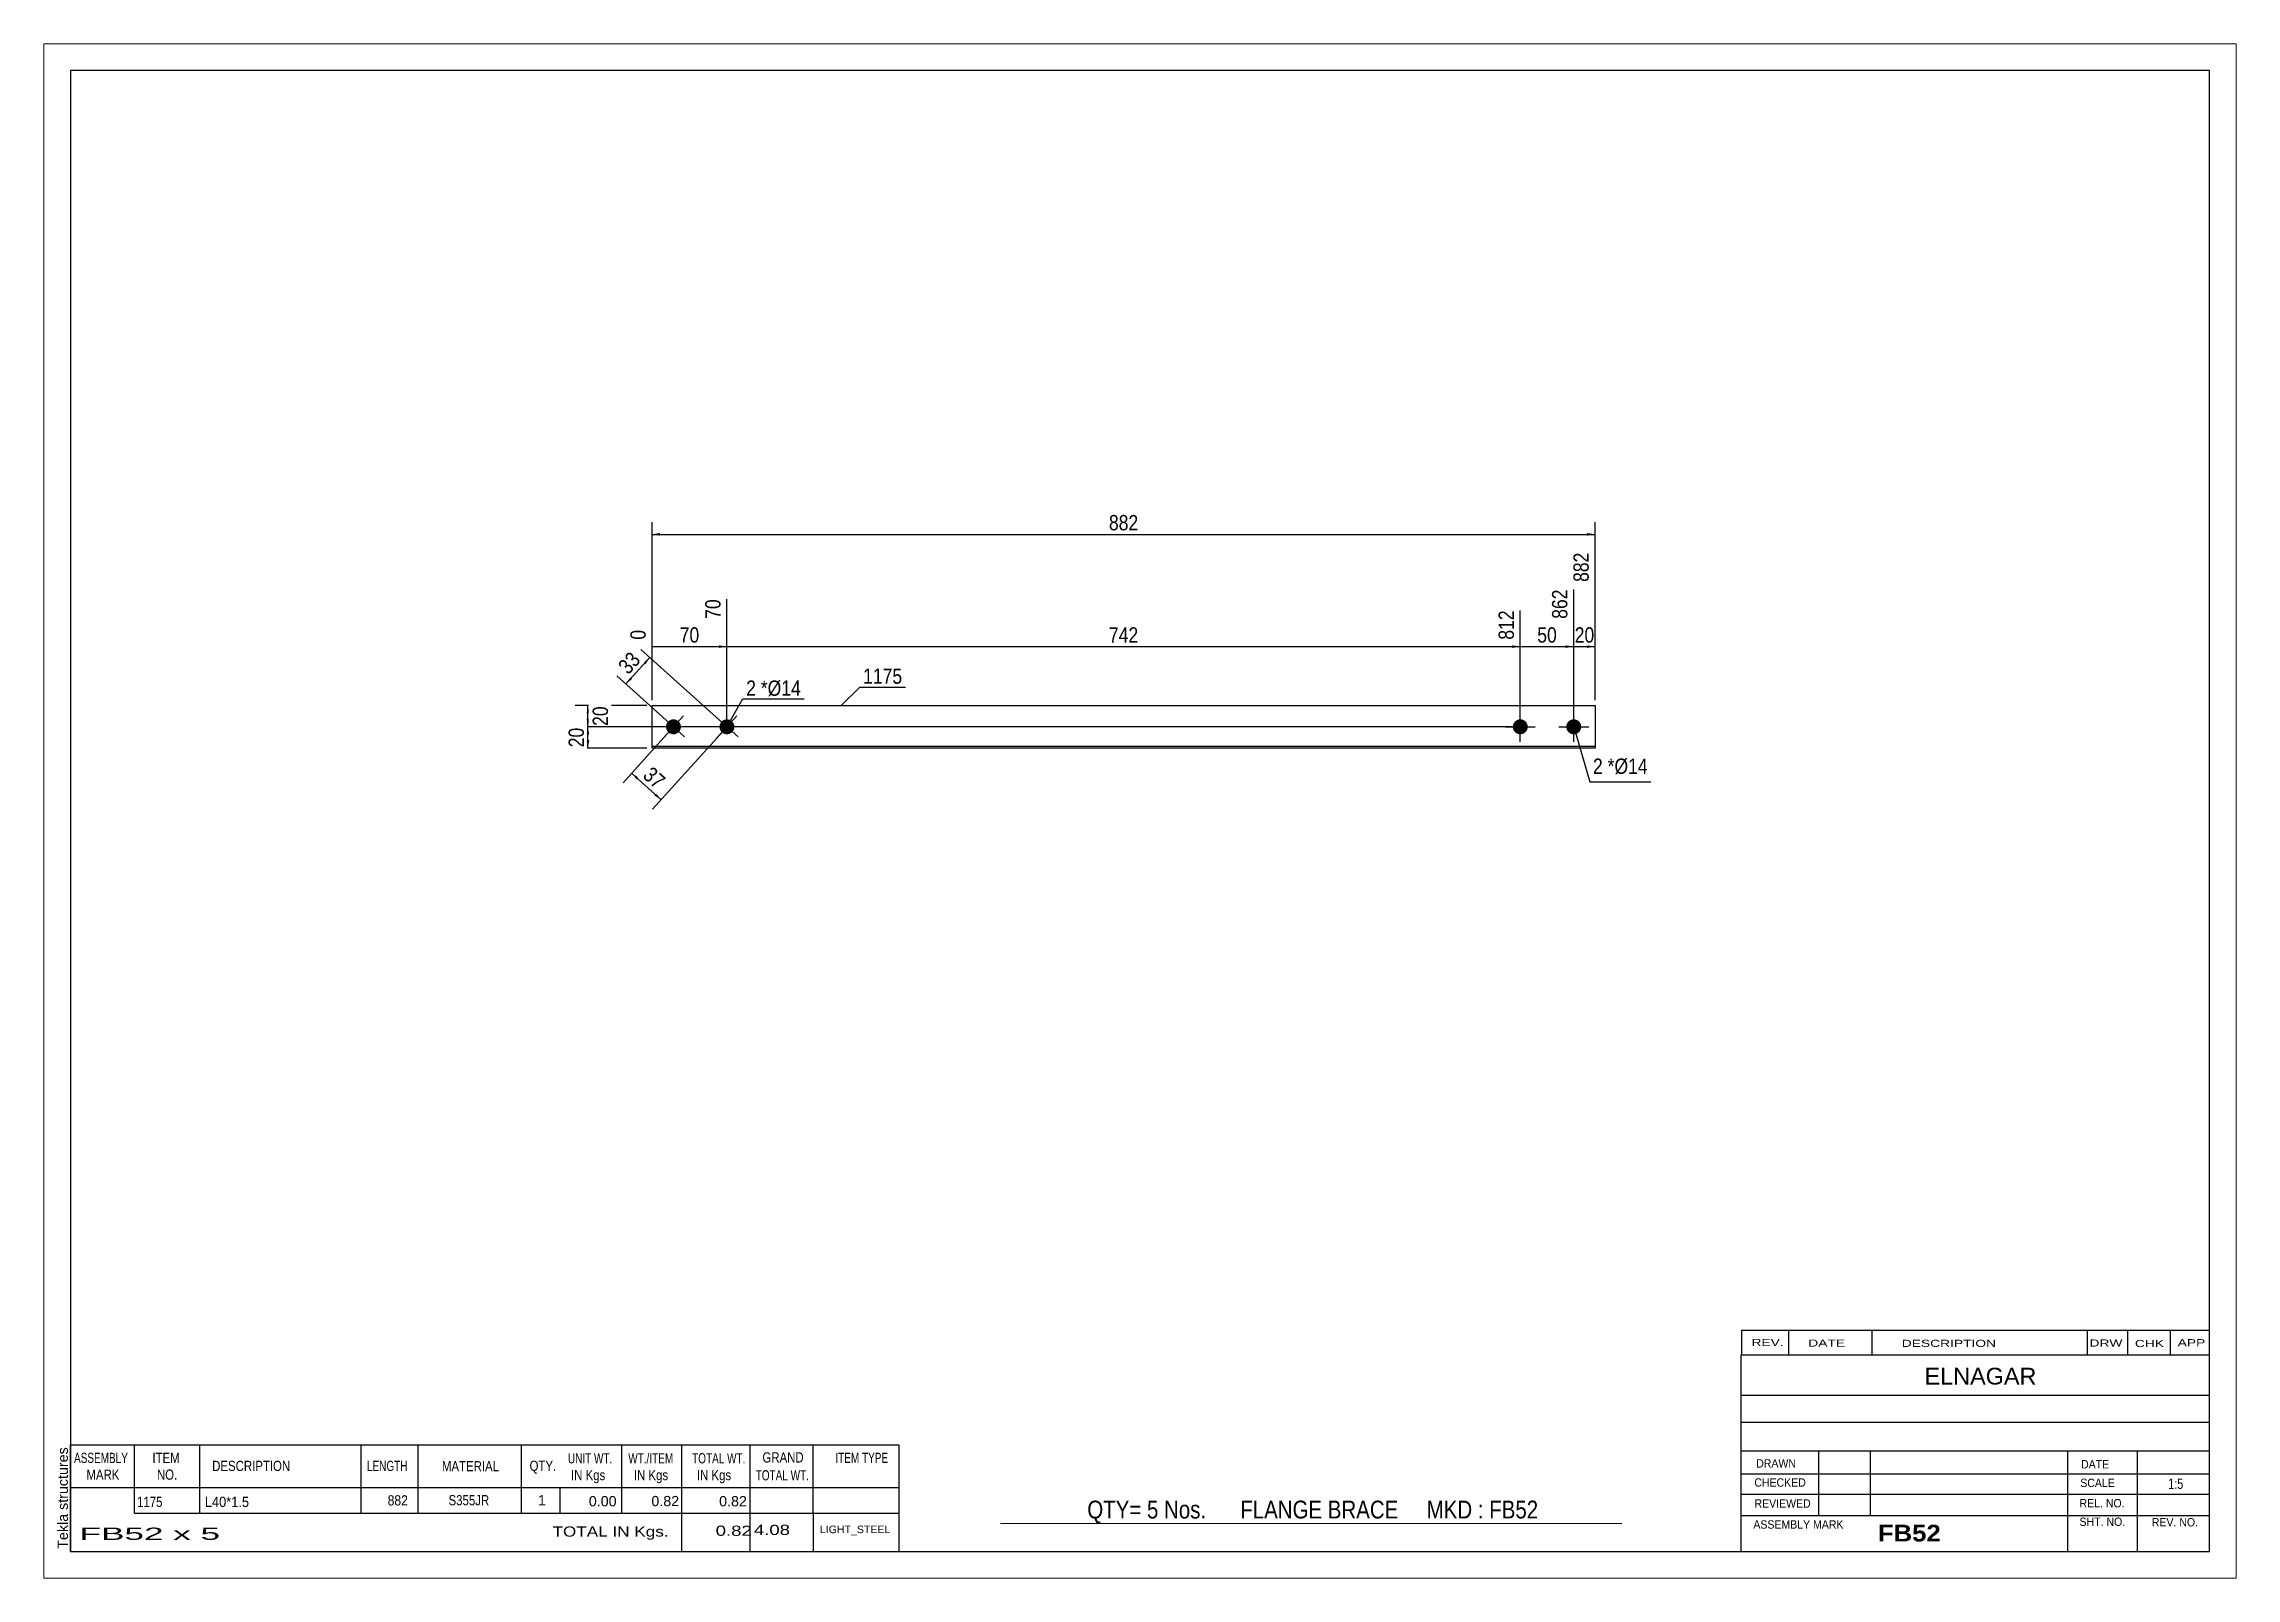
# Paper-space layout 'Layout1' of a CAD drawing. Header units: millimetres. Extents: x 0 to 410, y 0 to 287.
# The model-space entities are those that its viewports show. They can reach past a viewport. Long polylines and large blocks are cut down to what shows.
import ezdxf

# ---------------------------------------------------------------- set-up
doc = ezdxf.new("R2010")
doc.units = ezdxf.units.MM
doc.layers.add('Viewport layer', color=7, linetype='Continuous', plot=False)
doc.styles.add('Arial', font='ARIAL.TTF', dxfattribs={"height": 0.2})
doc.styles.add('Arial Bold', font='ARIALBD.TTF', dxfattribs={"height": 0.2})
doc.styles.add('Arial Narrow', font='ARIALN.TTF', dxfattribs={"height": 0.2})

# ---------------------------------------------------------------- blocks, each defined once
blk = doc.blocks.new('Unknown-627390694-1545')
at = {"color": 5, "linetype": 'Continuous'}
for p, q in [((405, 282), (5, 282)), ((5, 282), (5, 5)), ((405, 5), (405, 282)), ((5, 5), (405, 5))]:
    blk.add_line(p, q, dxfattribs=at)
at = {"color": 174, "linetype": 'Continuous', "style": 'Arial'}
blk.add_text('Tekla structures', height=1.9102, rotation=90, dxfattribs=at).set_placement((4.5, 5.5))
blk = doc.blocks.new('Part-627390694-1227 - 1212')
at = {"color": 2, "linetype": 'Continuous'}
for p, q in [((113.75, 155.25), (113.75, 163.25)), ((113.75, 163.25), (290.12, 163.25)), ((290.12, 163.25), (290.12, 155.25)), ((290.12, 155.55), (113.75, 155.55)), ((290.12, 155.25), (113.75, 155.25))]:
    blk.add_line(p, q, dxfattribs=at)
blk = doc.blocks.new('Bolt-627390694-1228 - 1212')
at = {"linetype": 'Continuous'}
for points in [[(276.12, 160.65, -1), (276.12, 157.85, -1)], [(286.12, 160.65, -1), (286.12, 157.85, -1)]]:
    blk.add_hatch(color=3, dxfattribs=at).paths.add_polyline_path(points)
at = {"color": 3, "linetype": 'Continuous'}
for p, q in [((276.12, 156.45), (276.12, 162.05)), ((286.12, 156.45), (286.12, 162.05)), ((273.32, 159.25), (278.92, 159.25)), ((283.32, 159.25), (288.92, 159.25))]:
    blk.add_line(p, q, dxfattribs=at)
blk = doc.blocks.new('Bolt-627390694-1229 - 1212')
at = {"linetype": 'Continuous'}
blk.add_hatch(color=3, dxfattribs=at).paths.add_polyline_path([(126.71, 160.19, -1), (128.79, 158.31, -1)])
at = {"color": 3, "linetype": 'Continuous'}
for p, q in [((129.83, 157.38), (125.67, 161.12)), ((125.88, 157.17), (129.62, 161.33))]:
    blk.add_line(p, q, dxfattribs=at)
blk = doc.blocks.new('Bolt-627390694-1230 - 1212')
at = {"linetype": 'Continuous'}
blk.add_hatch(color=3, dxfattribs=at).paths.add_polyline_path([(116.71, 160.19, -1), (118.79, 158.31, -1)])
at = {"color": 3, "linetype": 'Continuous'}
for p, q in [((119.83, 157.38), (115.67, 161.12)), ((115.88, 157.17), (119.62, 161.33))]:
    blk.add_line(p, q, dxfattribs=at)
blk = doc.blocks.new('StraightDimension-627390694-1236 - 1212')
at = {"linetype": 'Continuous'}
blk.add_hatch(color=7, dxfattribs=at).paths.add_polyline_path([(288.62, 174.5), (290.12, 174.25), (288.62, 174)])
at = {"color": 7, "linetype": 'Continuous'}
for p, q in [((290.12, 164.25), (290.12, 191.83)), ((286.12, 160.25), (286.12, 184.93)), ((286.12, 174.25), (290.12, 174.25))]:
    blk.add_line(p, q, dxfattribs=at)
at = {"color": 0, "linetype": 'Continuous'}
blk.add_wipeout([(289.52, 192.43), (285.32, 192.43), (285.32, 185.75), (289.52, 185.75)], dxfattribs=at)
at = {"color": 0}
blk.add_wipeout([(290.55, 174.4), (290.55, 178.6), (285.7, 178.6), (285.7, 174.4)], dxfattribs=at)
at = {"color": 3, "linetype": 'Continuous', "style": 'Arial Narrow'}
blk.add_text('882', height=2.863, rotation=90.0002, dxfattribs=at).set_placement((288.92, 186.35))
at = {"color": 3, "style": 'Arial Narrow'}
blk.add_text('20', height=2.863, dxfattribs=at).set_placement((286.3, 175))
blk = doc.blocks.new('StraightDimension-627390694-1237 - 1212')
at = {"linetype": 'Continuous'}
blk.add_hatch(color=7, dxfattribs=at).paths.add_polyline_path([(284.62, 174.5), (286.12, 174.25), (284.62, 174)])
at = {"color": 7, "linetype": 'Continuous'}
for p, q in [((286.12, 160.25), (286.12, 184.93)), ((276.12, 160.25), (276.12, 181.03)), ((276.12, 174.25), (286.12, 174.25))]:
    blk.add_line(p, q, dxfattribs=at)
at = {"color": 0}
blk.add_wipeout([(283.55, 174.4), (283.55, 178.6), (278.7, 178.6), (278.7, 174.4)], dxfattribs=at)
at = {"color": 0, "linetype": 'Continuous'}
blk.add_wipeout([(285.52, 185.53), (281.32, 185.53), (281.32, 178.85), (285.52, 178.85)], dxfattribs=at)
at = {"color": 3, "linetype": 'Continuous', "style": 'Arial Narrow'}
blk.add_text('862', height=2.863, rotation=90.0002, dxfattribs=at).set_placement((284.92, 179.45))
at = {"color": 3, "style": 'Arial Narrow'}
blk.add_text('50', height=2.863, dxfattribs=at).set_placement((279.3, 175))
blk = doc.blocks.new('StraightDimension-627390694-1238 - 1212')
at = {"linetype": 'Continuous'}
blk.add_hatch(color=7, dxfattribs=at).paths.add_polyline_path([(274.62, 174.5), (276.12, 174.25), (274.62, 174)])
at = {"color": 7, "linetype": 'Continuous'}
for p, q in [((127.75, 160.25), (127.75, 183.11)), ((276.12, 160.25), (276.12, 181.03)), ((127.75, 174.25), (276.12, 174.25))]:
    blk.add_line(p, q, dxfattribs=at)
at = {"color": 0, "linetype": 'Continuous'}
blk.add_wipeout([(275.52, 181.63), (271.32, 181.63), (271.32, 174.95), (275.52, 174.95)], dxfattribs=at)
at = {"color": 0}
blk.add_wipeout([(205.28, 174.4), (205.28, 178.6), (198.59, 178.6), (198.59, 174.4)], dxfattribs=at)
at = {"color": 3, "linetype": 'Continuous', "style": 'Arial Narrow'}
blk.add_text('812', height=2.863, rotation=90.0002, dxfattribs=at).set_placement((274.92, 175.55))
at = {"color": 3, "style": 'Arial Narrow'}
blk.add_text('742', height=2.863, dxfattribs=at).set_placement((199.19, 175))
blk = doc.blocks.new('StraightDimension-627390694-1239 - 1212')
at = {"linetype": 'Continuous'}
blk.add_hatch(color=7, dxfattribs=at).paths.add_polyline_path([(126.25, 174.5), (127.75, 174.25), (126.25, 174)])
at = {"color": 7, "linetype": 'Continuous'}
for p, q in [((127.75, 160.25), (127.75, 183.11)), ((113.75, 164.25), (113.75, 177.38)), ((113.75, 174.25), (127.75, 174.25))]:
    blk.add_line(p, q, dxfattribs=at)
at = {"color": 0, "linetype": 'Continuous'}
blk.add_wipeout([(113.15, 177.98), (108.95, 177.98), (108.95, 174.95), (113.15, 174.95)], dxfattribs=at)
at = {"color": 0}
blk.add_wipeout([(123.18, 174.4), (123.18, 178.6), (118.32, 178.6), (118.32, 174.4)], dxfattribs=at)
at = {"color": 3, "linetype": 'Continuous', "style": 'Arial Narrow'}
blk.add_text('0', height=2.86, rotation=90.0002, dxfattribs=at).set_placement((112.55, 175.55))
at = {"color": 0, "linetype": 'Continuous'}
blk.add_wipeout([(127.15, 183.71), (122.95, 183.71), (122.95, 178.85), (127.15, 178.85)], dxfattribs=at)
at = {"color": 3, "linetype": 'Continuous', "style": 'Arial Narrow'}
blk.add_text('70', height=2.863, rotation=90.0002, dxfattribs=at).set_placement((126.55, 179.45))
at = {"color": 3, "style": 'Arial Narrow'}
blk.add_text('70', height=2.863, dxfattribs=at).set_placement((118.92, 175))
blk = doc.blocks.new('StraightDimension-627390694-1253 - 1212')
at = {"linetype": 'Continuous'}
for points in [[(115.25, 195), (113.75, 195.25), (115.25, 195.5)], [(288.62, 195.5), (290.12, 195.25), (288.62, 195)]]:
    blk.add_hatch(color=7, dxfattribs=at).paths.add_polyline_path(points)
at = {"color": 7, "linetype": 'Continuous'}
for p, q in [((113.75, 164.25), (113.75, 197.5)), ((290.12, 164.25), (290.12, 197.5)), ((113.75, 195.25), (290.12, 195.25))]:
    blk.add_line(p, q, dxfattribs=at)
at = {"color": 0}
blk.add_wipeout([(205.28, 195.4), (205.28, 199.6), (198.59, 199.6), (198.59, 195.4)], dxfattribs=at)
at = {"color": 3, "style": 'Arial Narrow'}
blk.add_text('882', height=2.863, dxfattribs=at).set_placement((199.19, 196))
blk = doc.blocks.new('StraightDimension-627390694-1257 - 1212')
at = {"linetype": 'Continuous'}
for points in [[(112.14, 171.29), (113.33, 172.24), (112.52, 170.95)], [(110.04, 168.21), (108.85, 167.26), (109.67, 168.54)]]:
    blk.add_hatch(color=7, dxfattribs=at).paths.add_polyline_path(points)
at = {"color": 7, "linetype": 'Continuous'}
for p, q in [((108.85, 167.26), (113.33, 172.24)), ((127.01, 159.92), (111.66, 173.74)), ((117.01, 159.92), (107.18, 168.77))]:
    blk.add_line(p, q, dxfattribs=at)
at = {"color": 0}
blk.add_wipeout([(112.61, 171.65), (109.49, 174.46), (106.24, 170.86), (109.36, 168.05)], dxfattribs=at)
at = {"color": 3, "style": 'Arial Narrow'}
blk.add_text('33', height=2.863, rotation=47.9852, dxfattribs=at).set_placement((109.31, 168.89))
blk = doc.blocks.new('StraightDimension-627390694-1263 - 1212')
at = {"linetype": 'Continuous'}
for points in [[(110.88, 149.38), (109.93, 150.57), (111.22, 149.76)], [(114.51, 146.79), (115.45, 145.6), (114.17, 146.42)]]:
    blk.add_hatch(color=7, dxfattribs=at).paths.add_polyline_path(points)
at = {"color": 7, "linetype": 'Continuous'}
for p, q in [((117.08, 158.51), (108.33, 148.79)), ((127.08, 158.51), (113.85, 143.82)), ((109.93, 150.57), (115.45, 145.6))]:
    blk.add_line(p, q, dxfattribs=at)
at = {"color": 0}
blk.add_wipeout([(114.6, 146.57), (117.41, 149.69), (113.8, 152.94), (110.99, 149.82)], dxfattribs=at)
at = {"color": 3, "style": 'Arial Narrow'}
blk.add_text('37', height=2.863, rotation=-42.015, dxfattribs=at).set_placement((111.84, 149.87))
blk = doc.blocks.new('StraightDimension-627390694-1269 - 1212')
at = {"linetype": 'Continuous'}
for points in [[(101.5, 161.75), (101.75, 163.25), (102, 161.75)], [(102, 160.75), (101.75, 159.25), (101.5, 160.75)]]:
    blk.add_hatch(color=7, dxfattribs=at).paths.add_polyline_path(points)
at = {"color": 7, "linetype": 'Continuous'}
for p, q in [((112.75, 163.25), (99.35, 163.25)), ((101.75, 159.25), (101.75, 163.25)), ((275.12, 159.25), (99.35, 159.25))]:
    blk.add_line(p, q, dxfattribs=at)
at = {"color": 0}
blk.add_wipeout([(106.1, 163.68), (101.9, 163.68), (101.9, 158.82), (106.1, 158.82)], dxfattribs=at)
at = {"color": 3, "style": 'Arial Narrow'}
blk.add_text('20', height=2.863, rotation=90.0002, dxfattribs=at).set_placement((105.5, 159.42))
blk = doc.blocks.new('StraightDimension-627390694-1270 - 1212')
at = {"linetype": 'Continuous'}
for points in [[(101.5, 157.75), (101.75, 159.25), (102, 157.75)], [(102, 156.75), (101.75, 155.25), (101.5, 156.75)]]:
    blk.add_hatch(color=7, dxfattribs=at).paths.add_polyline_path(points)
at = {"color": 7, "linetype": 'Continuous'}
for p, q in [((275.12, 159.25), (99.5, 159.25)), ((101.75, 155.25), (101.75, 159.25)), ((112.75, 155.25), (99.5, 155.25))]:
    blk.add_line(p, q, dxfattribs=at)
at = {"color": 0}
blk.add_wipeout([(101.6, 159.68), (97.4, 159.68), (97.4, 154.82), (101.6, 154.82)], dxfattribs=at)
at = {"color": 3, "style": 'Arial Narrow'}
blk.add_text('20', height=2.863, rotation=90.0002, dxfattribs=at).set_placement((101, 155.42))
blk = doc.blocks.new('CBS_REVISION-627390694-1561')
at = {"color": 7, "linetype": 'Continuous'}
for p, q in [((317.49, 46.38), (404.99, 46.38)), ((317.49, 46.38), (317.49, 41.75)), ((326.29, 46.38), (326.29, 41.75)), ((341.88, 46.38), (341.88, 41.81)), ((382.14, 46.38), (382.14, 41.75)), ((389.68, 46.38), (389.68, 41.75)), ((397.63, 46.38), (397.63, 41.75)), ((317.49, 41.75), (404.99, 41.75))]:
    blk.add_line(p, q, dxfattribs=at)
at = {"color": 7, "style": 'Arial Narrow', "width": 1.7}
for s, height, p in [('REV.', 1.326, (319.35, 43.43)), ('DATE', 1.326, (329.98, 43.31)), ('DESCRIPTION', 1.3257, (347.46, 43.26)), ('DRW', 1.326, (382.57, 43.32)), ('CHK', 1.326, (391.06, 43.23)), ('APP', 1.326, (399.06, 43.38))]:
    blk.add_text(s, height=height, dxfattribs=at).set_placement(p)
blk = doc.blocks.new('CBS_BOM-627390694-1558')
at = {"color": 7, "linetype": 'Continuous'}
for p, q in [((4.97, 16.97), (4.97, 24.97)), ((4.97, 24.97), (159.89, 24.97)), ((16.97, 16.97), (16.97, 24.97)), ((29.16, 16.97), (29.16, 24.97)), ((59.32, 16.97), (59.32, 24.97)), ((70, 16.97), (70, 24.97)), ((89.32, 16.97), (89.32, 24.97)), ((108.12, 16.97), (108.12, 24.97)), ((119.33, 16.97), (119.33, 24.97)), ((132.12, 16.97), (132.12, 24.97)), ((143.87, 16.97), (143.87, 24.97)), ((159.89, 24.96), (159.89, 16.98)), ((4.97, 16.97), (159.89, 16.97)), ((4.97, 12.17), (4.97, 16.97)), ((16.97, 12.17), (16.97, 16.97)), ((29.16, 12.17), (29.16, 16.97)), ((59.32, 12.17), (59.32, 16.97)), ((70, 12.17), (70, 16.97)), ((89.32, 12.17), (89.32, 16.97)), ((96.58, 12.17), (96.58, 16.97)), ((108.12, 12.17), (108.12, 16.97)), ((119.33, 12.17), (119.33, 16.97)), ((132.12, 12.17), (132.12, 16.97)), ((143.89, 12.17), (143.89, 16.97)), ((159.89, 16.97), (159.89, 12.17)), ((4.97, 4.97), (4.97, 12.15)), ((16.97, 12.17), (159.89, 12.17)), ((119.33, 4.97), (119.33, 12.15)), ((132.12, 4.97), (132.12, 12.15)), ((143.93, 4.97), (143.93, 12.15)), ((159.89, 12.17), (159.89, 4.97)), ((4.97, 4.97), (159.89, 4.97))]:
    blk.add_line(p, q, dxfattribs=at)
at = {"color": 3, "linetype": 'Continuous', "style": 'Arial'}
for s, height, width, p in [('ASSEMBLY', 1.91, 0.7, (5.65, 21.54)), ('ITEM', 1.91, 0.8, (20.3, 21.54)), ('DESCRIPTION', 1.9102, 0.8, (31.48, 20.04)), ('LENGTH', 1.91, 0.7, (60.43, 20.04)), ('MATERIAL', 1.91, 0.8, (74.45, 19.99)), ('QTY.', 1.91, 0.8, (90.84, 20.07)), ('UNIT WT.', 1.91, 0.7, (98.01, 21.47)), ('WT./ITEM', 1.91, 0.7, (109.3, 21.47)), ('TOTAL WT.', 1.91, 0.7, (121.24, 21.47)), ('GRAND', 1.91, 0.8, (134.39, 21.63)), ('ITEM TYPE', 1.91, 0.7, (148.03, 21.55)), ('MARK', 1.91, 0.8, (7.97, 18.41)), ('NO.', 1.91, 0.8, (21.15, 18.41)), ('IN Kgs', 1.91, 0.8, (98.59, 18.33)), ('IN Kgs', 1.91, 0.8, (110.34, 18.33)), ('IN Kgs', 1.91, 0.8, (122.13, 18.33)), ('TOTAL WT.', 1.91, 0.7, (133.13, 18.29))]:
    blk.add_text(s, height=height, dxfattribs=dict(at, width=width)).set_placement(p)
at = {"color": 7, "linetype": 'Continuous', "style": 'Arial'}
for s, width, p in [('1175', 0.8, (17.43, 13.32)), ('L40*1.5', 0.9, (30.1, 13.32)), ('882', 0.85, (64.3, 13.6)), ('S355JR', 0.8, (75.69, 13.63))]:
    blk.add_text(s, height=1.91, dxfattribs=dict(at, width=width)).set_placement(p)
for s, p in [('1', (92.41, 13.63)), ('0.00', (101.92, 13.44)), ('0.82', (113.62, 13.47)), ('0.82', (126.29, 13.44))]:
    blk.add_text(s, height=1.91, dxfattribs=at).set_placement(p)
at = {"color": 6, "linetype": 'Continuous', "style": 'Arial'}
for s, height, width, p in [('FB52 x 5', 2.292, 2.05, (6.69, 7.16)), ('TOTAL IN Kgs.', 1.9102, 1.2, (95.13, 7.77)), ('0.82', 1.91, 1.3, (125.65, 7.92)), ('4.08', 1.91, 1.3, (132.79, 8.08))]:
    blk.add_text(s, height=height, dxfattribs=dict(at, width=width)).set_placement(p)
blk.add_text('LIGHT_STEEL', height=1.4135, dxfattribs=at).set_placement((145.14, 8.42))
blk = doc.blocks.new('CBS_CALLOFF-627390694-1559')
at = {"color": 7, "linetype": 'Continuous'}
blk.add_line((178.88, 10.27), (295.11, 10.25), dxfattribs=at)
at = {"color": 3, "linetype": 'Continuous', "style": 'Arial Narrow'}
blk.add_text('QTY= 5 Nos.      FLANGE BRACE     MKD : FB52', height=3.3405, dxfattribs=at).set_placement((195.14, 11.16))
blk = doc.blocks.new('CBS_NAME_BLOG-627390694-1560')
at = {"color": 7, "linetype": 'Continuous'}
for p, q in [((317.41, 41.75), (404.93, 41.75)), ((317.41, 5.04), (317.41, 41.75)), ((317.41, 34.21), (404.93, 34.21)), ((317.48, 29.16), (405, 29.16)), ((317.41, 23.79), (404.93, 23.79)), ((331.93, 11.68), (331.93, 23.78)), ((341.62, 11.71), (341.62, 23.78)), ((378.53, 5.04), (378.53, 23.77)), ((391.58, 5.04), (391.58, 23.78)), ((317.42, 19.49), (405, 19.51)), ((317.41, 15.74), (404.93, 15.74)), ((317.41, 11.7), (404.93, 11.7)), ((317.41, 5), (405, 5))]:
    blk.add_line(p, q, dxfattribs=at)
at = {"color": 3, "linetype": 'Continuous', "style": 'Arial'}
blk.add_text('ELNAGAR', height=3.133, dxfattribs=at).set_placement((351.73, 36.22))
at = {"color": 3, "linetype": 'Continuous'}
for s, height, style, width, p in [('DRAWN', 1.566, 'Arial', 0.9, (320.24, 20.68)), ('DATE', 1.566, 'Arial', 0.9, (381, 20.52)), ('CHECKED', 1.566, 'Arial', 0.9, (319.89, 17.11)), ('SCALE', 1.566, 'Arial', 0.9, (380.85, 17.04)), ('1:5', 1.957, 'Arial Narrow', 0.9, (397.3, 16.68)), ('REVIEWED', 1.566, 'Arial', 0.9, (319.93, 13.19)), ('REL. NO.', 1.566, 'Arial', 0.9, (380.71, 13.24)), ('ASSEMBLY MARK', 1.5663, 'Arial', 0.9, (319.71, 9.26)), ('FB52', 3.131, 'Arial Bold', 1.1, (342.99, 6.86)), ('SHT. NO.', 1.566, 'Arial', 0.9, (380.71, 9.77)), ('REV. NO.', 1.566, 'Arial', 0.9, (394.23, 9.68))]:
    blk.add_text(s, height=height, dxfattribs=dict(at, style=style, width=width)).set_placement(p)
blk = doc.blocks.new('Mark-627390694-1286 - 1212')
at = {"color": 0}
blk.add_wipeout([(291.55, 150.45), (291.55, 153.45), (289.72, 153.45), (289.72, 150.45)], dxfattribs=at)
blk.add_wipeout([(291.55, 150.45), (291.55, 153.45), (289.72, 153.45), (289.72, 150.45)], dxfattribs=at)
at = {"color": 7, "linetype": 'Continuous'}
blk.add_line((286.12, 159.25), (289.12, 148.95), dxfattribs=at)
at = {"color": 0}
blk.add_wipeout([(293.73, 150.45), (293.73, 153.45), (292.45, 153.45), (292.45, 150.45)], dxfattribs=at)
blk.add_wipeout([(293.73, 150.45), (293.73, 153.45), (292.45, 153.45), (292.45, 150.45)], dxfattribs=at)
at = {"color": 3, "style": 'Arial Narrow'}
blk.add_text('2', height=2.86, dxfattribs=at).set_placement((289.72, 150.45))
at = {"color": 0}
blk.add_wipeout([(299.94, 150.45), (299.94, 153.45), (293.73, 153.45), (293.73, 150.45)], dxfattribs=at)
blk.add_wipeout([(299.94, 150.45), (299.94, 153.45), (293.73, 153.45), (293.73, 150.45)], dxfattribs=at)
at = {"color": 7, "linetype": 'Continuous'}
blk.add_line((289.12, 148.95), (300.54, 148.95), dxfattribs=at)
at = {"color": 3, "style": 'Arial Narrow'}
for s, height, p in [('*', 2.86, (292.45, 150.45)), ('Ø14', 2.863, (293.73, 150.45))]:
    blk.add_text(s, height=height, dxfattribs=at).set_placement(p)
blk = doc.blocks.new('Mark-627390694-1278 - 1212')
at = {"color": 0}
blk.add_wipeout([(160.53, 167.29), (160.53, 170.29), (153.22, 170.29), (153.22, 167.29)], dxfattribs=at)
blk.add_wipeout([(160.53, 167.29), (160.53, 170.29), (153.22, 170.29), (153.22, 167.29)], dxfattribs=at)
at = {"color": 7, "linetype": 'Continuous'}
for p, q in [((149.08, 163.15), (152.62, 166.69)), ((152.62, 166.69), (161.13, 166.69))]:
    blk.add_line(p, q, dxfattribs=at)
at = {"color": 3, "style": 'Arial Narrow'}
blk.add_text('1175', height=2.863, dxfattribs=at).set_placement((153.22, 167.29))
blk = doc.blocks.new('MarkSet-627390694-1283 - 1212')
at = {"color": 0}
blk.add_wipeout([(133.18, 165.05), (133.18, 168.05), (131.35, 168.05), (131.35, 165.05)], dxfattribs=at)
blk.add_wipeout([(133.18, 165.05), (133.18, 168.05), (131.35, 168.05), (131.35, 165.05)], dxfattribs=at)
at = {"color": 7, "linetype": 'Continuous'}
blk.add_line((127.75, 159.25), (130.75, 164.45), dxfattribs=at)
at = {"color": 0}
blk.add_wipeout([(135.36, 165.05), (135.36, 168.05), (134.08, 168.05), (134.08, 165.05)], dxfattribs=at)
blk.add_wipeout([(135.36, 165.05), (135.36, 168.05), (134.08, 168.05), (134.08, 165.05)], dxfattribs=at)
at = {"color": 3, "style": 'Arial Narrow'}
blk.add_text('2', height=2.86, dxfattribs=at).set_placement((131.35, 165.05))
at = {"color": 0}
blk.add_wipeout([(141.57, 165.05), (141.57, 168.05), (135.36, 168.05), (135.36, 165.05)], dxfattribs=at)
blk.add_wipeout([(141.57, 165.05), (141.57, 168.05), (135.36, 168.05), (135.36, 165.05)], dxfattribs=at)
at = {"color": 7, "linetype": 'Continuous'}
blk.add_line((130.75, 164.45), (142.17, 164.45), dxfattribs=at)
at = {"color": 3, "style": 'Arial Narrow'}
for s, height, p in [('*', 2.86, (134.08, 165.05)), ('Ø14', 2.863, (135.36, 165.05))]:
    blk.add_text(s, height=height, dxfattribs=at).set_placement(p)

msp = doc.modelspace()

# ---------------------------------------------------------------- block references
for name in ['Unknown-627390694-1545', 'Part-627390694-1227 - 1212', 'Bolt-627390694-1230 - 1212', 'Bolt-627390694-1229 - 1212', 'Bolt-627390694-1228 - 1212', 'CBS_REVISION-627390694-1561', 'CBS_NAME_BLOG-627390694-1560', 'CBS_BOM-627390694-1558', 'CBS_CALLOFF-627390694-1559']:
    msp.add_blockref(name, (0, 0))

# ---------------------------------------------------------------- next in the draw order: block references
msp.add_blockref('StraightDimension-627390694-1236 - 1212', (0, 0))

# ---------------------------------------------------------------- next in the draw order: block references
msp.add_blockref('StraightDimension-627390694-1237 - 1212', (0, 0))

# ---------------------------------------------------------------- next in the draw order: block references
for name in ['StraightDimension-627390694-1238 - 1212', 'Mark-627390694-1286 - 1212']:
    msp.add_blockref(name, (0, 0))

# ---------------------------------------------------------------- next in the draw order: block references
msp.add_blockref('StraightDimension-627390694-1239 - 1212', (0, 0))

# ---------------------------------------------------------------- next in the draw order: block references
msp.add_blockref('StraightDimension-627390694-1253 - 1212', (0, 0))

# ---------------------------------------------------------------- next in the draw order: block references
msp.add_blockref('StraightDimension-627390694-1257 - 1212', (0, 0))

# ---------------------------------------------------------------- next in the draw order: block references
msp.add_blockref('StraightDimension-627390694-1263 - 1212', (0, 0))

# ---------------------------------------------------------------- next in the draw order: block references
msp.add_blockref('StraightDimension-627390694-1269 - 1212', (0, 0))

# ---------------------------------------------------------------- next in the draw order: block references
for name in ['Mark-627390694-1278 - 1212', 'StraightDimension-627390694-1270 - 1212']:
    msp.add_blockref(name, (0, 0))

# ---------------------------------------------------------------- next in the draw order: block references
msp.add_blockref('MarkSet-627390694-1283 - 1212', (0, 0))

psp = doc.layouts.get("Layout1")

# ---------------------------------------------------------------- viewports
at = {"layer": 'Viewport layer', "view_target_point": (205, 143.5)}
psp.add_viewport(center=(205, 143.5), size=(410, 287), view_center_point=(0, 0), view_height=287, dxfattribs=at)

doc.saveas('drawing.dxf')
